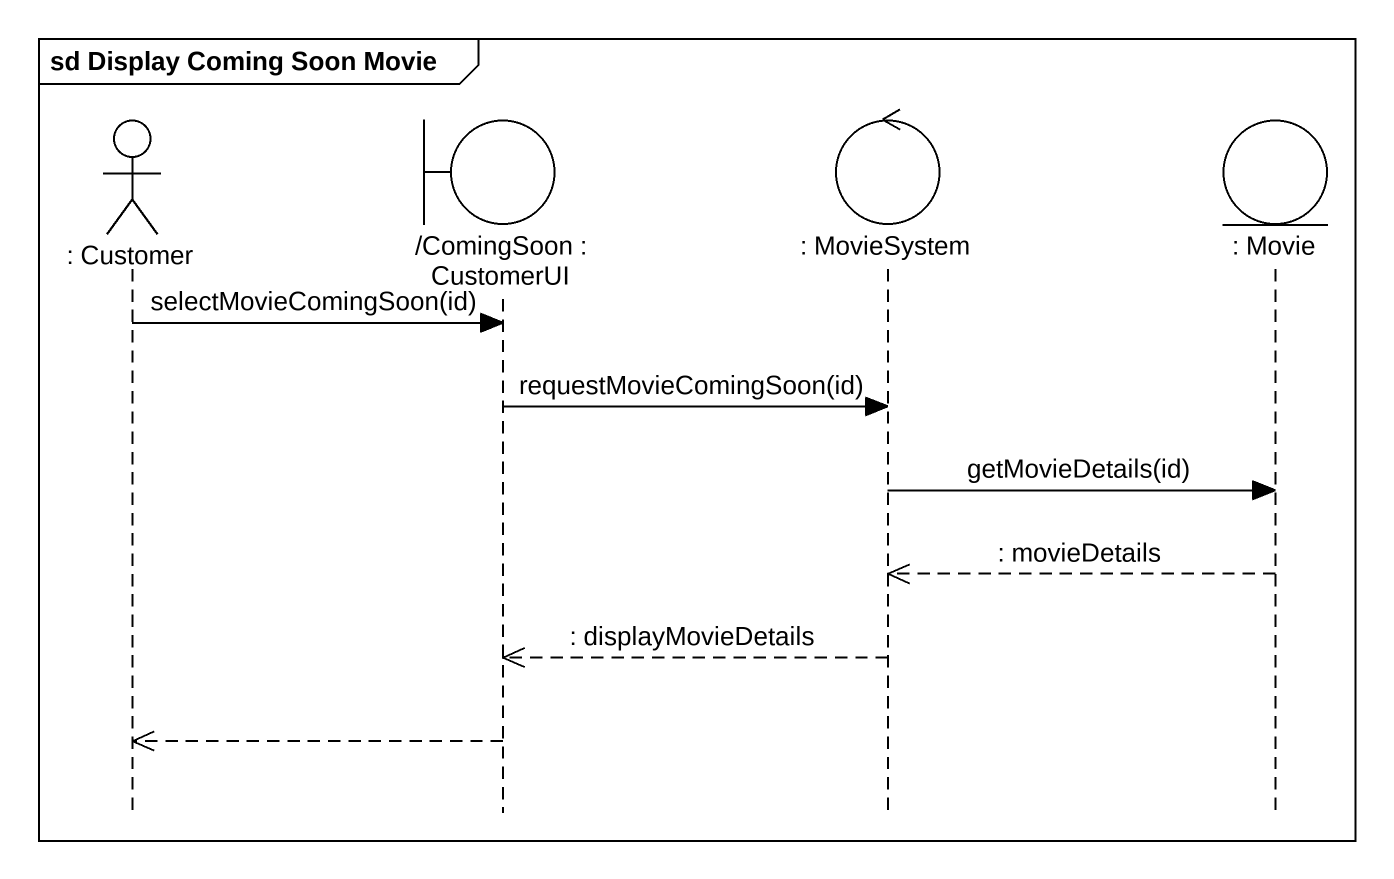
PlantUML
@startuml
mainframe sd Display Coming Soon Movie
hide footbox
actor ": Customer" as Customer
boundary "/ComingSoon : CustomerUI" as ComingSoon_CustomerUI
control ": MovieSystem" as MovieSystem
entity ": Movie" as Movie

Customer -> ComingSoon_CustomerUI : selectMovieComingSoon(id)
ComingSoon_CustomerUI -> MovieSystem : requestMovieComingSoon(id)
MovieSystem -> Movie : getMovieDetails(id)
Movie -->> MovieSystem : : movieDetails
MovieSystem -->> ComingSoon_CustomerUI : : displayMovieDetails
ComingSoon_CustomerUI -->> Customer
@enduml
